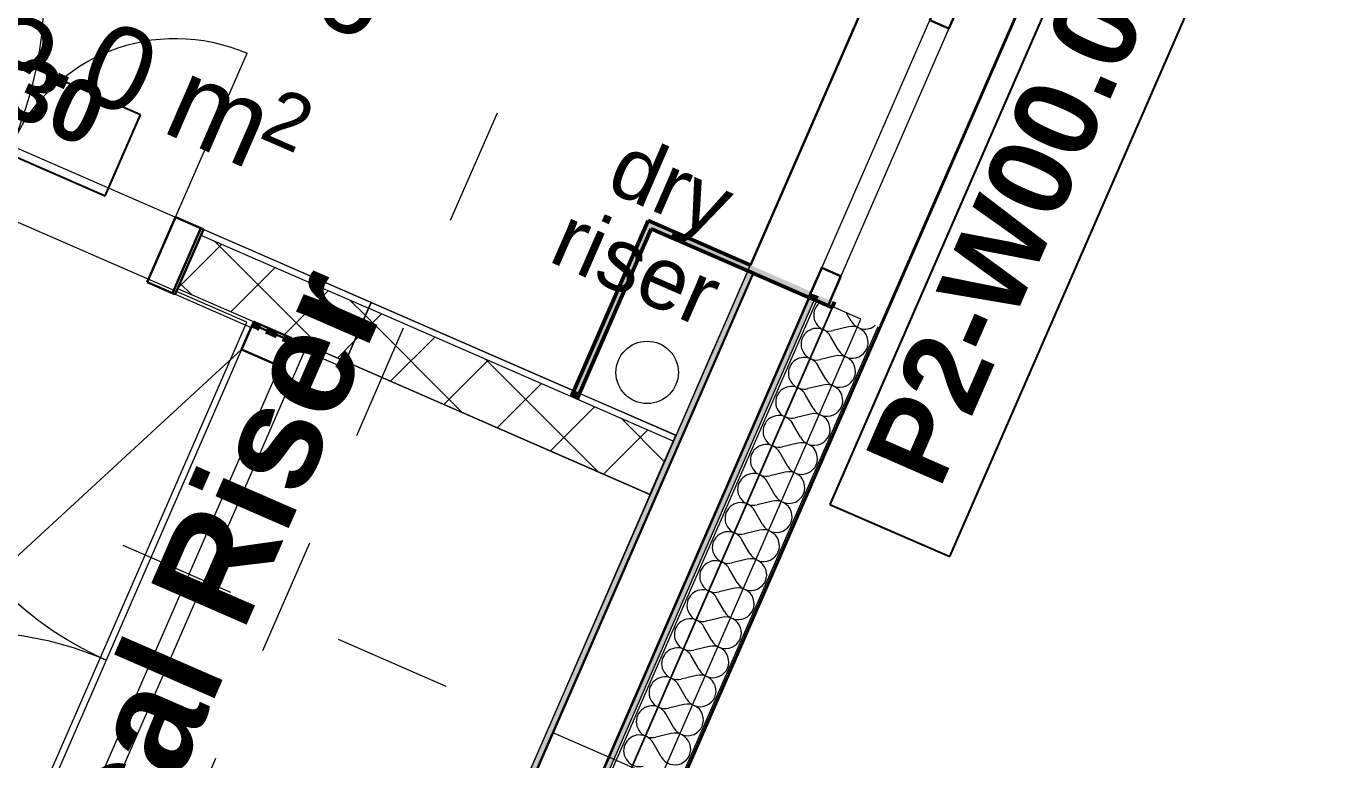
# Model space of a CAD drawing. Header units: millimetres. Extents: x -99530 to 90294, y -97212 to 56397.
# Drawn here: x 17093 to 20252, y -40118 to -38354 of the extents above; entities that cross this region are included whole.
import ezdxf
from ezdxf.enums import TextEntityAlignment as Align

# ---------------------------------------------------------------- set-up
doc = ezdxf.new("R2010")
doc.units = ezdxf.units.MM
doc.header["$MEASUREMENT"] = 0
doc.linetypes.add('Dashed', pattern=[564.444447, 282.222223, -282.222223])
doc.linetypes.add('Double Dashed', pattern=[1093.611073, 529.166651, -211.666656, 141.111112, -211.666656])
for name, color, linetype in [('A-25-M_Wall_Ext', 7, 'Continuous'), ('A-25-M_Wall_Int', 7, 'Continuous'), ('A-95-MC_Marker_Section_P2.Marker', 7, 'Continuous'), ('New_A-05-M_Gross_Int_Circulation', 7, 'Continuous'), ('New_A-05-M_Gross_Int_Plant', 7, 'Continuous'), ('New_A-15-MG_Structural_Grid_Phase_2', 7, 'Continuous'), ('New_A-20-M_Hard_Landscape', 7, 'Continuous'), ('New_A-25-M_Wall_Ext', 7, 'Continuous'), ('New_A-25-M_Wall_Int', 7, 'Continuous'), ('New_A-95-D_Dim_Grid.Dim', 7, 'Continuous'), ('New_ArchiCAD Door Markers', 7, 'Continuous'), ('New_ArchiCAD Doors', 7, 'Continuous'), ('New_ArchiCAD Window Markers', 7, 'Continuous'), ('New_ArchiCAD Windows', 7, 'Continuous')]:
    doc.layers.add(name, color=color, linetype=linetype)
for name, color, linetype, lineweight, true_color in [('A-25-M_Wall_Ext_Pen_No__107', 7, 'Continuous', 15, 0xa6a6a6), ('A-25-M_Wall_Ext_Pen_No__27', 7, 'Continuous', 50, 0x2a2a2a), ('A-25-M_Wall_Int_Pen_No__107', 7, 'Continuous', 15, 0xa6a6a6), ('A-25-M_Wall_Int_Pen_No__27', 7, 'Continuous', 50, 0x2a2a2a), ('New_A-05-M_Gross_Int_Circulation_Pen_No__74', 7, 'Continuous', 20, 0x606060), ('New_A-05-M_Gross_Int_Plant_Pen_No__74', 7, 'Continuous', 20, 0x606060), ('New_A-15-MG_Structural_Grid_Phase_2_Pen_No__222', 7, 'Continuous', 13, 0x65af33), ('New_A-20-M_Hard_Landscape_Pen_No__53', 7, 'Continuous', 35, 0x444444), ('New_A-25-M_Wall_Ext_Pen_No__107', 7, 'Continuous', 15, 0xa6a6a6), ('New_A-25-M_Wall_Int_Pen_No__107', 7, 'Continuous', 15, 0xa6a6a6), ('New_ArchiCAD Doors_Pen_No__43', 7, 'Continuous', 30, 0x444444), ('New_ArchiCAD Doors_Pen_No__63', 7, 'Continuous', 20, 0x606060), ('New_ArchiCAD Windows_Pen_No__23', 7, 'Continuous', 30, 0x2a2a2a), ('New_ArchiCAD Windows_Pen_No__43', 7, 'Continuous', 30, 0x444444)]:
    doc.layers.add(name, color=color, linetype=linetype, lineweight=lineweight, true_color=true_color)
for name, color, linetype, lineweight in [('A-25-M_Wall_Ext_Pen_No__87', 8, 'Continuous', 20), ('A-25-M_Wall_Int_Pen_No__1', 7, 'Continuous', 13), ('A-95-MC_Marker_Section_P2.Marker_Pen_No__1', 7, 'Continuous', 13), ('New_A-20-M_Roof_Pen_No__1', 7, 'Continuous', 13), ('New_A-25-M_Wall_Ext_Pen_No__1', 7, 'Continuous', 13), ('New_A-25-M_Wall_Int_Pen_No__1', 7, 'Continuous', 13), ('New_A-95-D_Dim_Grid.Dim_Pen_No__4', 7, 'Continuous', 20), ('New_A-95-P_Text_1_50_GA_Pen_No__1', 7, 'Continuous', 13), ('New_ArchiCAD Door Markers_Pen_No__1', 7, 'Continuous', 13), ('New_ArchiCAD Door Markers_Pen_No__5', 7, 'Continuous', 25), ('New_ArchiCAD Doors_Pen_No__1', 7, 'Continuous', 13), ('New_ArchiCAD Window Markers_Pen_No__1', 7, 'Continuous', 13), ('New_ArchiCAD Window Markers_Pen_No__5', 7, 'Continuous', 25), ('New_ArchiCAD Windows_Pen_No__1', 7, 'Continuous', 13), ('New_ArchiCAD Windows_Pen_No__83', 8, 'Continuous', 20), ('New_ArchiCAD Zone Stamps_Pen_No__6', 7, 'Continuous', 35), ('New_ArchiCAD Zone Stamps_Pen_No__9', 7, 'Continuous', 13)]:
    doc.layers.add(name, color=color, linetype=linetype, lineweight=lineweight)
doc.styles.add('GENERATED_STYLE_1', font='')
doc.styles.add('GENERATED_STYLE_2', font='')
doc.styles.add('GENERATED_STYLE_3', font='')
doc.styles.add('GENERATED_STYLE_4', font='')
doc.styles.get('GENERATED_STYLE_1').set_extended_font_data('Arial', bold=True)
doc.styles.get('GENERATED_STYLE_2').set_extended_font_data('Swis721 BT', bold=True)
doc.styles.get('GENERATED_STYLE_3').set_extended_font_data('Arial')
doc.styles.get('GENERATED_STYLE_4').set_extended_font_data('Swis721 BT')
doc.dimstyles.new('GENERATED_STYLE__2', dxfattribs={"dimtxt": 300, "dimasz": 95, "dimexe": 0.18, "dimexo": 0, "dimgap": 0.09, "dimtad": 1, "dimdec": 0, "dimzin": 0, "dimdsep": 46, "dimtxsty": 'GENERATED_STYLE_4', "dimblk": 'ARROWHEAD_2', "dimblk1": 'ARROWHEAD_2', "dimblk2": 'ARROWHEAD_2', "dimcen": 0.09, "dimclrd": 7, "dimclre": 7, "dimclrt": 7, "dimadec": 0, "dimazin": 0, "dimtfac": 1, "dimtdec": 4, "dimtmove": 0, "dimatfit": 3, "dimfxl": 1, "dimtolj": 1, "dimtzin": 0, "dimarcsym": 0})
pattern_1 = [(0, (0, 0), (0, 173.2051), [0, -100]), (0, (50, 86.6), (0, 173.2051), [0, -100])]
pattern_2 = [(336.4404, (0, 0), (69.2305, 158.76755), [0, -100]), (336.4404, (80.45, 59.4), (69.2305, 158.76755), [0, -100])]
pattern_3 = [(45, (0, 0), (-91.92388, 91.92388), []), (135, (0, 0), (91.92388, 91.92388), [])]
pattern_4 = [(156.4404, (0, 0), (69.2305, 158.76755), [0, -100]), (156.4404, (-80.45, -59.4), (69.2305, 158.76755), [0, -100])]

# ---------------------------------------------------------------- blocks, each defined once
blk = doc.blocks.new('Mesh_3_1', base_point=(11792.7, -55938.3))
at = {"layer": 'New_A-20-M_Hard_Landscape_Pen_No__53', "linetype": 'Continuous', "flags": 128}
blk.add_lwpolyline([(11792.7, -55938.3), (14359.3, -57057.5), (15158.7, -55224.2), (25027.4, -32592.2), (25826.6, -30759.4), (23260, -29640.2), (22460.6, -31473.5), (12592.1, -54105)], close=True, dxfattribs=at)
blk = doc.blocks.new('Wall_37_1', base_point=(12413.8, -53650.9))
at = {"layer": 'A-25-M_Wall_Ext_Pen_No__107', "linetype": 'Continuous'}
for points in [[(18839.1, -38946.9), (18827.3, -38942.7), (18838.7, -38947.7)], [(18841.5, -38948.9), (18841.9, -38947.9), (18839.1, -38946.9), (18838.7, -38947.7)], [(18973.5, -39006.4), (18977.8, -38996.5), (18841.9, -38947.9), (18841.5, -38948.9)], [(18976.2, -39007.6), (18980.6, -38997.5), (18977.8, -38996.5), (18973.5, -39006.4)], [(18987.2, -39012.4), (18992, -39001.5), (18980.6, -38997.5), (18976.2, -39007.6)], [(18992.7, -39014.8), (18997.6, -39003.6), (18992, -39001.5), (18987.2, -39012.4)], [(18997.6, -39003.6), (18992.7, -39014.8), (19029.4, -39030.8), (19035.4, -39017.1)]]:
    blk.add_hatch(color=256, dxfattribs=at).paths.add_polyline_path(points)
at = {"layer": 'A-25-M_Wall_Ext_Pen_No__27', "linetype": 'Continuous'}
for p, q in [((18838.7, -38947.7), (18827.3, -38942.7)), ((18841.5, -38948.9), (18838.7, -38947.7)), ((18841.5, -38948.9), (18973.5, -39006.4)), ((18973.5, -39006.4), (18976.2, -39007.6)), ((18976.2, -39007.6), (18987.2, -39012.4)), ((18987.2, -39012.4), (18992.7, -39014.8)), ((18992.7, -39014.8), (19029.4, -39030.8))]:
    blk.add_line(p, q, dxfattribs=at)
at = {"layer": 'A-25-M_Wall_Ext_Pen_No__27', "linetype": 'Continuous', "flags": 128}
blk.add_lwpolyline([(19035.4, -39017.1), (19029.4, -39030.8)], dxfattribs=at)
at = {"layer": 'A-25-M_Wall_Ext_Pen_No__87', "linetype": 'Continuous', "flags": 128}
for points in [[(18827.3, -38942.7), (12413.8, -53650.9)], [(12527.7, -53941.1), (19029.4, -39030.8)]]:
    blk.add_lwpolyline(points, dxfattribs=at)
blk = doc.blocks.new('Corridor 01-Ground_INB 0350_28_1', base_point=(3443.2, -36782))
at = {"layer": 'New_A-05-M_Gross_Int_Circulation_Pen_No__74', "linetype": 'Continuous'}
for p, q in [((17622.8, -39065.8), (16003.8, -38359.9)), ((16725.9, -41122.7), (17622.8, -39065.8))]:
    blk.add_line(p, q, dxfattribs=at)
at = {"layer": 'New_ArchiCAD Zone Stamps_Pen_No__6'}
for tag, height, style, p in [('ROOM_NAME', 250, 'GENERATED_STYLE_1', (2435.8, -35146.3)), ('zoneNameLine2', 250, 'GENERATED_STYLE_1', (2247.4, -35578.4)), ('ROOM_NUMBER', 200, 'GENERATED_STYLE_3', (2059, -35999.1)), ('measuredAreaCode', 200, 'GENERATED_STYLE_3', (1901.9, -36359.2)), ('DUMMY_649', 200, 'GENERATED_STYLE_3', (2209.3, -36493.3)), ('DUMMY_650', 200, 'GENERATED_STYLE_3', (2698.7, -36706.6)), ('DUMMY_651', 133.3, 'GENERATED_STYLE_3', (2978, -36813.2))]:
    blk.add_attdef(tag, text='', height=height, rotation=336.4404, dxfattribs=dict(at, style=style)).set_placement(p, align=Align.TOP_LEFT)
blk = doc.blocks.new('Stair 05 Lobby_INB 0356_59_1', base_point=(17922.6, -38360.7))
at = {"layer": 'New_A-05-M_Gross_Int_Circulation_Pen_No__74', "linetype": 'Continuous'}
for p, q in [((18664.3, -39316.4), (19357.5, -37726.7)), ((16068.8, -38210.9), (18654.7, -39338.4)), ((18654.7, -39338.4), (18664.3, -39316.4))]:
    blk.add_line(p, q, dxfattribs=at)
at = {"layer": 'New_ArchiCAD Zone Stamps_Pen_No__9'}
for tag, height, style, p in [('ROOM_NAME', 250, 'GENERATED_STYLE_1', (17299.1, -36892.4)), ('zoneNameLine2', 250, 'GENERATED_STYLE_1', (17110.7, -37324.5)), ('ROOM_NUMBER', 200, 'GENERATED_STYLE_3', (16922.3, -37745.2)), ('measuredAreaCode', 200, 'GENERATED_STYLE_3', (16765.3, -38105.3)), ('ROOM_HOLES_PRM', 200, 'GENERATED_STYLE_3', (17072.7, -38239.4)), ('DUMMY_649', 200, 'GENERATED_STYLE_3', (17422.2, -38391.8)), ('DUMMY_650', 133.3, 'GENERATED_STYLE_3', (17701.5, -38498.3))]:
    blk.add_attdef(tag, text='', height=height, rotation=336.4404, dxfattribs=dict(at, style=style)).set_placement(p, align=Align.TOP_LEFT)
blk = doc.blocks.new('Electrical Riser_INB 0355_82_1', base_point=(18056.7, -40399.7))
at = {"layer": 'New_A-05-M_Gross_Int_Plant_Pen_No__74', "linetype": 'Continuous'}
for p, q in [((17767.9, -39120.9), (16926.9, -41049.4)), ((18592.7, -39480.5), (17767.9, -39120.9)), ((17751.8, -41409.1), (18592.7, -39480.5))]:
    blk.add_line(p, q, dxfattribs=at)
at = {"layer": 'New_ArchiCAD Zone Stamps_Pen_No__9'}
for tag, height, style, p in [('ROOM_NAME', 250, 'GENERATED_STYLE_1', (16724.3, -41227.3)), ('measuredAreaCode', 200, 'GENERATED_STYLE_3', (17516.5, -41561.4)), ('ROOM_NUMBER', 200, 'GENERATED_STYLE_3', (17156.4, -41404.3)), ('DUMMY_650', 200, 'GENERATED_STYLE_3', (17803, -40904.4)), ('DUMMY_651', 133.3, 'GENERATED_STYLE_3', (17924.7, -40609.9)), ('DUMMY_649', 200, 'GENERATED_STYLE_3', (17650.5, -41254))]:
    blk.add_attdef(tag, text='', height=height, rotation=66.4404, dxfattribs=dict(at, style=style)).set_placement(p, align=Align.TOP_LEFT)
blk = doc.blocks.new('*X538')
at = {"layer": 'New_A-25-M_Wall_Ext_Pen_No__107', "linetype": 'Continuous'}
for p, q in [((19075.4, -39063.5), (19063.8, -39043.1)), ((19069.3, -39077.5), (19032.2, -39086.2)), ((19044.9, -39133.3), (19026.1, -39100.2)), ((19014.5, -39203.2), (18995.7, -39170)), ((19038.9, -39147.3), (19001.8, -39156.1)), ((18984, -39273), (18965.2, -39239.9)), ((19008.4, -39217.1), (18971.3, -39225.9)), ((18977.9, -39287), (18940.9, -39295.7)), ((18953.6, -39342.8), (18934.8, -39309.7)), ((18947.5, -39356.8), (18910.4, -39365.6)), ((18923.1, -39412.7), (18904.3, -39379.6)), ((18917, -39426.7), (18880, -39435.4)), ((18892.7, -39482.5), (18873.9, -39449.4)), ((18862.2, -39552.4), (18843.4, -39519.2)), ((18886.6, -39496.5), (18849.5, -39505.3)), ((18831.8, -39622.2), (18813, -39589.1)), ((18856.1, -39566.3), (18819.1, -39575.1)), ((18825.7, -39636.2), (18788.6, -39644.9)), ((18801.3, -39692), (18782.5, -39658.9)), ((18795.2, -39706), (18758.2, -39714.8)), ((18770.9, -39761.9), (18752.1, -39728.7)), ((18764.8, -39775.8), (18727.7, -39784.6)), ((18740.4, -39831.7), (18721.6, -39798.6)), ((18710, -39901.6), (18691.2, -39868.4)), ((18734.3, -39845.7), (18697.2, -39854.5)), ((18703.9, -39915.5), (18666.8, -39924.3)), ((18679.5, -39971.4), (18660.7, -39938.3)), ((18673.4, -39985.4), (18636.3, -39994.1)), ((18649, -40041.2), (18630.2, -40008.1)), ((18643, -40055.2), (18605.9, -40064)), ((18618.6, -40111.1), (18599.8, -40077.9))]:
    blk.add_line(p, q, dxfattribs=at)
for centre, start, end in [((19023.5, -39049.2), 121.7898, 156.4404), ((19023.5, -39049.2), 156.4404, 283.3103), ((18993, -39119), 29.5705, 156.4404), ((19078.1, -39114.5), 209.5705, 103.3103), ((19108.5, -39044.7), 209.5705, 310.882), ((18993, -39119), 156.4404, 283.3103), ((19047.6, -39184.4), 209.5705, 103.3103), ((18962.6, -39188.8), 156.4404, 283.3103), ((18962.6, -39188.8), 29.5705, 156.4404), ((18932.1, -39258.7), 29.5705, 156.4404), ((19017.2, -39254.2), 209.5705, 103.3103), ((18932.1, -39258.7), 156.4404, 283.3103), ((18901.7, -39328.5), 29.5705, 156.4404), ((18986.7, -39324), 209.5705, 103.3103), ((18901.7, -39328.5), 156.4404, 283.3103), ((18871.2, -39398.3), 29.5705, 156.4404), ((18956.3, -39393.9), 209.5705, 103.3103), ((18871.2, -39398.3), 156.4404, 283.3103), ((18840.7, -39468.2), 29.5705, 156.4404), ((18925.8, -39463.7), 209.5705, 103.3103), ((18840.7, -39468.2), 156.4404, 283.3103), ((18810.3, -39538), 156.4404, 283.3103), ((18810.3, -39538), 29.5705, 156.4404), ((18895.4, -39533.6), 209.5705, 103.3103), ((18779.8, -39607.9), 29.5705, 156.4404), ((18864.9, -39603.4), 209.5705, 103.3103), ((18779.8, -39607.9), 156.4404, 283.3103), ((18749.4, -39677.7), 29.5705, 156.4404), ((18834.4, -39673.2), 209.5705, 103.3103), ((18749.4, -39677.7), 156.4404, 283.3103), ((18718.9, -39747.5), 29.5705, 156.4404), ((18804, -39743.1), 209.5705, 103.3103), ((18718.9, -39747.5), 156.4404, 283.3103), ((18773.5, -39812.9), 209.5705, 103.3103), ((18688.5, -39817.4), 156.4404, 283.3103), ((18688.5, -39817.4), 29.5705, 156.4404), ((18658, -39887.2), 156.4404, 283.3103), ((18658, -39887.2), 29.5705, 156.4404), ((18743.1, -39882.8), 209.5705, 103.3103), ((18627.6, -39957.1), 29.5705, 156.4404), ((18712.6, -39952.6), 209.5705, 103.3103), ((18627.6, -39957.1), 156.4404, 283.3103), ((18597.1, -40026.9), 29.5705, 156.4404), ((18682.2, -40022.4), 209.5705, 103.3103), ((18597.1, -40026.9), 156.4404, 283.3103), ((18566.7, -40096.7), 29.5705, 156.4404), ((18651.7, -40092.3), 209.5705, 103.3103), ((18566.7, -40096.7), 156.4404, 283.3103)]:
    blk.add_arc(centre, 38.1, start, end, dxfattribs=at)
blk = doc.blocks.new('Window 19_2')
at = {"layer": 'New_ArchiCAD Windows_Pen_No__1', "linetype": 'Continuous'}
for p, q in [((-400, 0), (-400, -29.5)), ((400, 0), (400, -29.5)), ((-400, -29.5), (-400, -35.5)), ((400, -29.5), (400, -35.5)), ((-400, -35.5), (-400, -47.5)), ((-400, -47.5), (-400, -50)), ((400, -35.5), (400, -47.5)), ((400, -47.5), (400, -50))]:
    blk.add_line(p, q, dxfattribs=at)
at = {"layer": 'New_ArchiCAD Windows_Pen_No__23', "linetype": 'Continuous'}
for p, q in [((-395.5, 135), (395.5, 135)), ((-387.5, -210), (387.5, -210))]:
    blk.add_line(p, q, dxfattribs=at)
at = {"layer": 'New_ArchiCAD Windows_Pen_No__43', "linetype": 'Continuous'}
for p, q in [((-400, 0), (-325, 0)), ((-325, 0), (-325, -50)), ((325, -50), (325, 0)), ((325, 0), (400, 0)), ((-325, -50), (-400, -50)), ((400, -50), (325, -50))]:
    blk.add_line(p, q, dxfattribs=at)
at = {"layer": 'New_ArchiCAD Windows_Pen_No__83', "linetype": 'Continuous'}
for p, q in [((-325, 0), (325, 0)), ((325, -50), (-325, -50))]:
    blk.add_line(p, q, dxfattribs=at)
blk = doc.blocks.new('Window Stamp 18_2')
at = {"layer": 'New_ArchiCAD Window Markers_Pen_No__5', "linetype": 'Continuous'}
for p, q in [((838.5, -405), (-838.5, -405)), ((-838.5, -405), (-838.5, -719.3)), ((838.5, -719.3), (838.5, -405)), ((-838.5, -719.3), (838.5, -719.3)), ((-838.5, -719.3), (838.5, -719.3))]:
    blk.add_line(p, q, dxfattribs=at)
at = {"layer": 'New_ArchiCAD Window Markers_Pen_No__1', "style": 'GENERATED_STYLE_1'}
blk.add_attdef('AC_WIDO_ID', text='', height=200, dxfattribs=at).set_placement((-762.3, -654.1), align=Align.BOTTOM_LEFT)
blk = doc.blocks.new('Wall_102_1', base_point=(12413.8, -53650.9))
at = {"layer": 'A-25-M_Wall_Ext_Pen_No__107', "linetype": 'Continuous'}
blk.add_hatch(color=256, dxfattribs=at).paths.add_polyline_path([(18827.3, -38942.7), (18838.7, -38947.7), (18839.7, -38945.4), (18828.3, -38940.4)])
at = {"layer": 'New_A-25-M_Wall_Ext_Pen_No__107', "linetype": 'Continuous'}
for points in [[(18827.3, -38942.7), (17648.8, -41645.2), (17660.3, -41650.2), (18838.7, -38947.7)], [(18833.3, -38928.9), (18828.3, -38940.4), (18839.7, -38945.4), (18974.9, -39004.4), (18979.9, -38992.9)], [(18833.3, -38928.9), (18828.3, -38940.4), (18839.7, -38945.4), (18974.9, -39004.4), (18979.9, -38992.9)], [(18977.2, -39005.4), (17797.8, -41710.2), (17808.8, -41715), (18988.2, -39010.1)]]:
    blk.add_hatch(color=256, dxfattribs=at).paths.add_polyline_path(points)
at = {"layer": 'New_A-25-M_Wall_Ext_Pen_No__107', "linetype": 'Continuous', "lineweight": 0, "true_color": 0x535353}
for points in [[(18839.7, -38945.4), (17660.3, -41650.2), (17663, -41651.4), (18842.5, -38946.6)], [(18974.5, -39004.2), (17795, -41709), (17797.8, -41710.2), (18977.2, -39005.4), (18974.9, -39004.4)]]:
    blk.add_hatch(color=251, dxfattribs=at).paths.add_polyline_path(points)
at = {"layer": 'New_A-25-M_Wall_Ext_Pen_No__107', "linetype": 'Continuous'}
h = blk.add_hatch(dxfattribs=at)
h.set_pattern_fill('Plaster_0001', color=256, style=0, pattern_type=2)
h.set_pattern_definition(pattern_1)
h.paths.add_polyline_path([(19144.5, -39078.3), (19146.3, -39074.2), (19022.6, -39020.2), (19020.8, -39024.3), (19140.4, -39076.5)])
h = blk.add_hatch(dxfattribs=at)
h.set_pattern_fill('Plaster_0001', color=256, style=0, pattern_type=2)
h.set_pattern_definition(pattern_1)
h.paths.add_polyline_path([(19144.5, -39078.3), (19146.3, -39074.2), (19022.6, -39020.2), (19020.8, -39024.3), (19140.4, -39076.5)])
h = blk.add_hatch(dxfattribs=at)
h.set_pattern_fill('Plaster_0001', color=256, style=0, pattern_type=2)
h.set_pattern_definition(pattern_1)
h.paths.add_polyline_path([(19140.4, -39076.5), (17960.9, -41781.3), (17965.1, -41783.1), (19144.5, -39078.3)])
at = {"layer": 'New_A-25-M_Wall_Ext_Pen_No__1', "linetype": 'Continuous'}
for p, q in [((18839.7, -38945.4), (17660.3, -41650.2)), ((17663, -41651.4), (18842.5, -38946.6)), ((17795, -41709), (18974.5, -39004.2)), ((17797.8, -41710.2), (18977.2, -39005.4)), ((17808.8, -41715), (18988.2, -39010.1)), ((17814.3, -41717.4), (18993.7, -39012.5)), ((17960.9, -41781.3), (19140.4, -39076.5))]:
    blk.add_line(p, q, dxfattribs=at)
at = {"layer": 'New_A-25-M_Wall_Ext_Pen_No__1', "linetype": 'Continuous', "flags": 128}
for points in [[(18827.3, -38942.7), (17648.8, -41645.2)], [(17965.1, -41783.1), (19144.5, -39078.3)]]:
    blk.add_lwpolyline(points, dxfattribs=at)
at = {"layer": 'New_A-25-M_Wall_Ext', "color": 250, "lineweight": 50, "true_color": 0x2a2a2a}
blk.add_blockref('*X538', (0, 0), dxfattribs=at)
at = {"layer": 'New_ArchiCAD Window Markers'}
ref = blk.add_blockref('Window Stamp 18_2', (18988.1, -38573.7), dxfattribs=dict(at, rotation=66.44041158399308))
ref.add_attrib('AC_WIDO_ID', 'P2-W00.022', dxfattribs={"layer": 'New_ArchiCAD Window Markers_Pen_No__1', "color": 7, "height": 200, "rotation": 66.4404, "style": 'GENERATED_STYLE_1'}).set_placement((19342.8, -39494.8), align=Align.BOTTOM_LEFT)
at = {"layer": 'New_ArchiCAD Windows', "color": 251, "linetype": 'Continuous', "lineweight": 20, "true_color": 0x606060, "zscale": 1000, "rotation": 246.4404115839931}
blk.add_blockref('Window 19_2', (19180.6, -38657.7), dxfattribs=at)
blk.add_blockref('Window 19_2', (19180.6, -38657.7), dxfattribs=at)
blk = doc.blocks.new('*X695')
at = {"layer": 'New_A-25-M_Wall_Int_Pen_No__107', "linetype": 'Continuous'}
blk.add_hatch(color=256, dxfattribs=at).paths.add_polyline_path([(17697.3, -39090.1), (17674.4, -39080.1), (17668.4, -39093.8), (17691.3, -39103.8)])
blk = doc.blocks.new('Double Door Asymmetric 19_11')
at = {"layer": 'New_ArchiCAD Doors_Pen_No__1', "linetype": 'Continuous'}
for p, q in [((-755, -15), (-755, 0)), ((755, -15), (755, 0)), ((-755, -155), (-755, -15)), ((755, -155), (755, -15)), ((-755, -170), (-755, -155)), ((755, -170), (755, -155))]:
    blk.add_line(p, q, dxfattribs=at)
at = {"layer": 'New_ArchiCAD Doors_Pen_No__43', "linetype": 'Continuous'}
for p, q in [((-748, 0), (-755, 0)), ((-755, 0), (-755, -170)), ((-682, 0), (-748, 0)), ((-748, 0), (-748, -170)), ((-682, -170), (-682, 0)), ((748, 0), (682, 0)), ((682, 0), (682, -170)), ((748, 0), (755, 0)), ((748, -170), (748, 0)), ((755, 0), (755, -170)), ((-748, -170), (-755, -170)), ((-748, -170), (-682, -170)), ((682, -170), (748, -170)), ((748, -170), (755, -170))]:
    blk.add_line(p, q, dxfattribs=at)
at = {"layer": 'New_ArchiCAD Doors_Pen_No__63', "linetype": 'Continuous'}
for p, q in [((682, 0), (682, 934)), ((-682, 0), (-682, 430))]:
    blk.add_line(p, q, dxfattribs=at)
for centre, radius, start, end in [((682, 0), 934, 90, 180), ((-682, 0), 430, 0, 90)]:
    blk.add_arc(centre, radius, start, end, dxfattribs=at)
blk = doc.blocks.new('Door Stamp 17_30')
at = {"layer": 'New_ArchiCAD Door Markers_Pen_No__5', "linetype": 'Continuous'}
for p, q in [((506.5, 191.8), (-470.6, 191.8)), ((-470.6, 191.8), (-470.6, -20)), ((506.5, -20), (506.5, 191.8)), ((-470.6, -20), (506.5, -20)), ((-470.6, -20), (506.5, -20))]:
    blk.add_line(p, q, dxfattribs=at)
at = {"layer": 'New_ArchiCAD Door Markers_Pen_No__1', "style": 'GENERATED_STYLE_2'}
blk.add_attdef('AC_WIDO_ID', text='', height=150, dxfattribs=at).set_placement((-411.8, 24.6), align=Align.BOTTOM_LEFT)
blk = doc.blocks.new('Wall_181_1', base_point=(15926.7, -38148.9))
at = {"layer": 'New_A-25-M_Wall_Int_Pen_No__107', "linetype": 'Continuous'}
h = blk.add_hatch(dxfattribs=at)
h.set_pattern_fill('Concrete_Block_0001', color=256, style=0, pattern_type=2)
h.set_pattern_definition(pattern_3)
h.paths.add_polyline_path([(17512.3, -38856.7), (17456.3, -38985), (17859.6, -39160.8), (17915.5, -39032.5)])
h = blk.add_hatch(dxfattribs=at)
h.set_pattern_fill('Plaster_0001', color=256, style=0, pattern_type=2)
h.set_pattern_definition(pattern_2)
h.paths.add_polyline_path([(17512.3, -38856.7), (17915.5, -39032.5), (17921.5, -39018.7), (17518.3, -38842.9)])
h = blk.add_hatch(dxfattribs=at)
h.set_pattern_fill('Plaster_0001', color=256, style=0, pattern_type=2)
h.set_pattern_definition(pattern_2)
h.paths.add_polyline_path([(17450.3, -38998.7), (17633.6, -39078.6), (17639.6, -39064.9), (17456.3, -38985)])
for points in [[(17653.3, -39070.9), (17639.6, -39064.9), (17633.6, -39078.6), (17647.3, -39084.6)], [(17731.2, -39104.9), (17717.5, -39098.9), (17711.5, -39112.6), (17725.2, -39118.6)]]:
    blk.add_hatch(color=256, dxfattribs=at).paths.add_polyline_path(points)
at = {"layer": 'New_A-25-M_Wall_Int_Pen_No__107', "linetype": 'Continuous', "lineweight": 0, "true_color": 0x535353}
for points in [[(17656.1, -39072.1), (17653.3, -39070.9), (17647.3, -39084.6), (17650.1, -39085.8)], [(17717.5, -39098.9), (17714.7, -39097.7), (17708.7, -39111.4), (17711.5, -39112.6)]]:
    blk.add_hatch(color=251, dxfattribs=at).paths.add_polyline_path(points)
at = {"layer": 'New_A-25-M_Wall_Int_Pen_No__107', "linetype": 'Continuous'}
h = blk.add_hatch(dxfattribs=at)
h.set_pattern_fill('Plaster_0001', color=256, style=0, pattern_type=2)
h.set_pattern_definition(pattern_2)
h.paths.add_polyline_path([(17725.2, -39118.6), (17853.6, -39174.6), (17859.6, -39160.8), (17731.2, -39104.9)])
at = {"layer": 'New_A-25-M_Wall_Int_Pen_No__1', "linetype": 'Continuous'}
for p, q in [((17456.3, -38985), (17512.3, -38856.7)), ((17512.3, -38856.7), (17518.3, -38842.9)), ((17512.3, -38856.7), (17915.5, -39032.5)), ((17450.3, -38998.7), (17456.3, -38985)), ((17456.3, -38985), (17859.6, -39160.8)), ((17639.6, -39064.9), (17633.6, -39078.6)), ((17653.3, -39070.9), (17647.3, -39084.6)), ((17650.1, -39085.8), (17656.1, -39072.1)), ((17668.4, -39093.8), (17674.4, -39080.1)), ((17691.3, -39103.8), (17697.3, -39090.1)), ((17708.7, -39111.4), (17714.7, -39097.7)), ((17711.5, -39112.6), (17717.5, -39098.9)), ((17725.2, -39118.6), (17731.2, -39104.9))]:
    blk.add_line(p, q, dxfattribs=at)
at = {"layer": 'New_A-25-M_Wall_Int_Pen_No__1', "linetype": 'Continuous', "flags": 128}
for points in [[(17921.5, -39018.7), (17518.3, -38842.9)], [(17450.3, -38998.7), (17633.6, -39078.6)], [(17915.5, -39032.5), (17921.5, -39018.7)], [(17859.6, -39160.8), (17915.5, -39032.5)], [(17725.2, -39118.6), (17853.6, -39174.6)], [(17853.6, -39174.6), (17859.6, -39160.8)]]:
    blk.add_lwpolyline(points, dxfattribs=at)
at = {"layer": 'New_A-25-M_Wall_Int', "color": 250, "lineweight": 50, "true_color": 0x2a2a2a}
blk.add_blockref('*X695', (0, 0), dxfattribs=at)
at = {"layer": 'New_ArchiCAD Door Markers'}
ref = blk.add_blockref('Door Stamp 17_30', (16826.2, -38541.1), dxfattribs=dict(at, rotation=336.4404115839911))
ref.add_attrib('AC_WIDO_ID', 'ID00.030', dxfattribs={"layer": 'New_ArchiCAD Door Markers_Pen_No__1', "color": 7, "height": 150, "rotation": 336.4404, "style": 'GENERATED_STYLE_2'}).set_placement((16440.8, -38350.1), align=Align.BOTTOM_LEFT)
at = {"layer": 'New_ArchiCAD Doors', "color": 251, "linetype": 'Continuous', "lineweight": 20, "true_color": 0x606060, "xscale": -1, "zscale": 1000, "rotation": 336.4404115839911}
blk.add_blockref('Double Door Asymmetric 19_11', (16826.2, -38541.1), dxfattribs=at)
blk = doc.blocks.new('Double Door 19_13')
at = {"layer": 'New_ArchiCAD Doors_Pen_No__1', "linetype": 'Continuous'}
for p, q in [((-887.5, 0), (-887.5, -15)), ((887.5, 0), (887.5, -15)), ((-887.5, -15), (-887.5, -18)), ((-887.5, -18), (-887.5, -38)), ((887.5, -15), (887.5, -18)), ((887.5, -18), (887.5, -38)), ((-887.5, -38), (-887.5, -63)), ((-887.5, -63), (-887.5, -82)), ((887.5, -38), (887.5, -63)), ((887.5, -63), (887.5, -82)), ((-887.5, -82), (-887.5, -85)), ((-887.5, -85), (-887.5, -100)), ((887.5, -82), (887.5, -85)), ((887.5, -85), (887.5, -100))]:
    blk.add_line(p, q, dxfattribs=at)
at = {"layer": 'New_ArchiCAD Doors_Pen_No__43', "linetype": 'Continuous'}
for p, q in [((-880.5, 0), (-887.5, 0)), ((-887.5, 0), (-887.5, -100)), ((-814.5, 0), (-880.5, 0)), ((-880.5, 0), (-880.5, -100)), ((-814.5, -100), (-814.5, 0)), ((880.5, 0), (814.5, 0)), ((814.5, 0), (814.5, -100)), ((880.5, 0), (887.5, 0)), ((880.5, -100), (880.5, 0)), ((887.5, 0), (887.5, -100)), ((-880.5, -100), (-887.5, -100)), ((-880.5, -100), (-814.5, -100)), ((814.5, -100), (880.5, -100)), ((880.5, -100), (887.5, -100))]:
    blk.add_line(p, q, dxfattribs=at)
at = {"layer": 'New_ArchiCAD Doors_Pen_No__63', "linetype": 'Continuous'}
for p, q in [((-814.5, 0), (-69.3, 328.8)), ((814.5, 0), (69.3, 328.8)), ((-814.5, 0), (814.5, 0)), ((814.5, -100), (-814.5, -100))]:
    blk.add_line(p, q, dxfattribs=at)
for centre, start, end in [((-814.5, 0), 0, 23.8122), ((814.5, 0), 156.1878, 180)]:
    blk.add_arc(centre, 814.5, start, end, dxfattribs=at)
blk = doc.blocks.new('Wall_182_1', base_point=(16890.3, -41033.4))
at = {"layer": 'New_A-25-M_Wall_Int_Pen_No__1', "linetype": 'Continuous'}
for p, q in [((17639.6, -39064.9), (17653.3, -39070.9)), ((17653.3, -39070.9), (17656.1, -39072.1)), ((17656.1, -39072.1), (17674.4, -39080.1)), ((17674.4, -39080.1), (17697.3, -39090.1)), ((17697.3, -39090.1), (17714.7, -39097.7)), ((17714.7, -39097.7), (17717.5, -39098.9)), ((17717.5, -39098.9), (17731.2, -39104.9))]:
    blk.add_line(p, q, dxfattribs=at)
at = {"layer": 'New_ArchiCAD Doors', "color": 251, "linetype": 'Continuous', "lineweight": 20, "true_color": 0x606060, "xscale": -1, "zscale": 1000, "rotation": 66.44041158399214}
blk.add_blockref('Double Door 19_13', (17284.8, -39878.4), dxfattribs=at)
blk = doc.blocks.new('Wall_295_1', base_point=(17859.6, -39160.8))
at = {"layer": 'A-25-M_Wall_Int_Pen_No__107', "linetype": 'Continuous'}
h = blk.add_hatch(dxfattribs=at)
h.set_pattern_fill('Plaster_0001', color=256, style=0, pattern_type=2)
h.set_pattern_definition(pattern_4)
h.paths.add_polyline_path([(18408.8, -39231.2), (17921.5, -39018.7), (17915.5, -39032.5), (18402.8, -39245)])
h = blk.add_hatch(dxfattribs=at)
h.set_pattern_fill('Concrete_Block_0001', color=256, style=0, pattern_type=2)
h.set_pattern_definition(pattern_3)
h.paths.add_polyline_path([(18647.8, -39351.8), (17915.5, -39032.5), (17859.6, -39160.8), (18591.8, -39480.1)])
blk.add_hatch(color=256, dxfattribs=at).paths.add_polyline_path([(18402.8, -39245), (18416.5, -39251), (18422.5, -39237.2), (18408.8, -39231.2)])
h = blk.add_hatch(dxfattribs=at)
h.set_pattern_fill('Plaster_0001', color=256, style=0, pattern_type=2)
h.set_pattern_definition(pattern_4)
h.paths.add_polyline_path([(18416.5, -39251), (18647.8, -39351.8), (18653.8, -39338), (18422.5, -39237.2)])
at = {"layer": 'A-25-M_Wall_Int_Pen_No__1', "linetype": 'Continuous'}
blk.add_line((18647.8, -39351.8), (17915.5, -39032.5), dxfattribs=at)
at = {"layer": 'A-25-M_Wall_Int_Pen_No__1', "linetype": 'Continuous', "flags": 128}
for points in [[(17921.5, -39018.7), (17859.6, -39160.8)], [(18408.8, -39231.2), (17921.5, -39018.7)], [(17859.6, -39160.8), (18591.8, -39480.1)], [(18653.8, -39338), (18422.5, -39237.2)], [(18591.8, -39480.1), (18653.8, -39338)]]:
    blk.add_lwpolyline(points, dxfattribs=at)
at = {"layer": 'A-25-M_Wall_Int_Pen_No__27', "linetype": 'Continuous'}
for p, q in [((18408.8, -39231.2), (18402.8, -39245)), ((18416.5, -39251), (18422.5, -39237.2))]:
    blk.add_line(p, q, dxfattribs=at)
blk = doc.blocks.new('Wall_385_1', base_point=(18360.6, -39379.3))
at = {"layer": 'A-25-M_Wall_Int_Pen_No__107', "linetype": 'Continuous'}
blk.add_hatch(color=256, dxfattribs=at).paths.add_polyline_path([(18422.5, -39237.2), (18595.1, -38841.5), (18587.4, -38821.7), (18408.8, -39231.2)])
at = {"layer": 'A-25-M_Wall_Int_Pen_No__27', "linetype": 'Continuous', "flags": 128}
for points in [[(18587.4, -38821.7), (18408.8, -39231.2)], [(18422.5, -39237.2), (18595.1, -38841.5)]]:
    blk.add_lwpolyline(points, dxfattribs=at)
blk = doc.blocks.new('Wall_386_1', base_point=(18595.1, -38841.5))
at = {"layer": 'A-25-M_Wall_Int_Pen_No__107', "linetype": 'Continuous'}
blk.add_hatch(color=256, dxfattribs=at).paths.add_polyline_path([(18595.1, -38841.5), (18827.3, -38942.7), (18833.3, -38928.9), (18587.4, -38821.7)])
at = {"layer": 'A-25-M_Wall_Int_Pen_No__27', "linetype": 'Continuous', "flags": 128}
for points in [[(18833.3, -38928.9), (18587.4, -38821.7)], [(18595.1, -38841.5), (18827.3, -38942.7)]]:
    blk.add_lwpolyline(points, dxfattribs=at)
blk = doc.blocks.new('Wall_435_1', base_point=(17851.6, -41733.6))
at = {"layer": 'A-25-M_Wall_Ext_Pen_No__87', "linetype": 'Continuous', "flags": 128}
for points in [[(19031, -39028.8), (17851.6, -41733.6)], [(19097, -39057.6), (19031, -39028.8)], [(17919.4, -41763.2), (19098.9, -39058.4)], [(19098.9, -39058.4), (19097, -39057.6)]]:
    blk.add_lwpolyline(points, dxfattribs=at)
blk = doc.blocks.new('Standard grid marker_37')
at = {"layer": 'New_A-15-MG_Structural_Grid_Phase_2_Pen_No__222', "linetype": 'Double Dashed'}
blk.add_line((7182, 0), (20268.4, 0), dxfattribs=at)
at = {"layer": 'New_A-15-MG_Structural_Grid_Phase_2_Pen_No__222', "style": 'GENERATED_STYLE_4'}
for tag, p in [('AC_MarkerText_1_0', (-500, 36.5)), ('AC_MarkerText_1_1', (27950.4, 36.5))]:
    blk.add_attdef(tag, text='', height=350, rotation=270, dxfattribs=at).set_placement(p, align=Align.MIDDLE_CENTER)
blk = doc.blocks.new('*D1920')
at = {"layer": 'New_A-95-D_Dim_Grid.Dim_Pen_No__4', "linetype": 'Continuous'}
for p, q in [((24204.7, -32649.2), (24119, -32533.1)), ((24161.9, -32591.2), (24186.3, -32535.2)), ((24247.8, -32628.7), (24075.9, -32553.7)), ((19925, -42307.6), (24161.9, -32591.2)), ((20011, -42345.1), (19839.1, -42270.2)), ((19882.2, -42249.6), (19967.9, -42365.7)), ((18805.9, -44874.2), (19925, -42307.6))]:
    blk.add_line(p, q, dxfattribs=at)
at = {"layer": 'New_A-95-D_Dim_Grid.Dim_Pen_No__4', "insert": (21729.6, -38019.1), "char_height": 300, "attachment_point": 7, "rotation": 66.4404, "style": 'GENERATED_STYLE_4'}
blk.add_mtext('\\A1;{\\fSwis721 BT|b0|i0|c0|p34;10,600}', dxfattribs=at)
blk = doc.blocks.new('ARROWHEAD_2')
at = {"color": 0, "linetype": 'Continuous', "lineweight": 0}
for p, q in [((-0.378, -0.655), (0.378, 0.655)), ((0, 0), (-1, 0))]:
    blk.add_line(p, q, dxfattribs=at)
blk = doc.blocks.new('Cutting Plane_2_1', base_point=(21934.2, -30055.5))
at = {"layer": 'A-95-MC_Marker_Section_P2.Marker_Pen_No__1', "linetype": 'Dashed'}
blk.add_line((21834.3, -30284.7), (9757.7, -57980.2), dxfattribs=at)
blk = doc.blocks.new('Cutting Plane_4_1', base_point=(-25330.5, -21002.6))
at = {"layer": 'A-95-MC_Marker_Section_P2.Marker_Pen_No__1', "linetype": 'Dashed'}
blk.add_line((-25101.3, -21102.5), (22391.9, -41811.9), dxfattribs=at)

msp = doc.modelspace()

# ---------------------------------------------------------------- linework, layer by layer
at = {"layer": 'New_A-20-M_Roof_Pen_No__1', "linetype": 'Continuous'}
msp.add_circle((18585.1, -39186.8), 75, dxfattribs=at)

# ---------------------------------------------------------------- block references
at = {"layer": 'A-25-M_Wall_Ext', "color": 250, "lineweight": 50, "true_color": 0x2a2a2a}
for name, p in [('Wall_37_1', (12413.8, -53650.9)), ('Wall_435_1', (17851.6, -41733.6))]:
    msp.add_blockref(name, p, dxfattribs=at)
at = {"layer": 'A-25-M_Wall_Int', "color": 250, "lineweight": 50, "true_color": 0x2a2a2a}
for name, p in [('Wall_385_1', (18360.6, -39379.3)), ('Wall_386_1', (18595.1, -38841.5)), ('Wall_295_1', (17859.6, -39160.8))]:
    msp.add_blockref(name, p, dxfattribs=at)
at = {"layer": 'A-95-MC_Marker_Section_P2.Marker'}
for name, p in [('Cutting Plane_4_1', (-25330.5, -21002.6)), ('Cutting Plane_2_1', (21934.2, -30055.5))]:
    msp.add_blockref(name, p, dxfattribs=at)
at = {"layer": 'New_A-05-M_Gross_Int_Circulation', "linetype": 'Continuous'}
msp.add_blockref('Corridor 01-Ground_INB 0350_28_1', (3443.2, -36782), dxfattribs=at)
ref = msp.add_blockref('Stair 05 Lobby_INB 0356_59_1', (17922.6, -38360.7), dxfattribs=at)
ref.add_attrib('ROOM_HOLES_PRM', '5.0', dxfattribs={"layer": 'New_ArchiCAD Zone Stamps_Pen_No__9', "color": 7, "height": 200, "rotation": 336.4404, "style": 'GENERATED_STYLE_3'}).set_placement((17072.7, -38239.4), align=Align.TOP_LEFT)
ref.add_attrib('ROOM_NUMBER', 'INB 0356', dxfattribs={"layer": 'New_ArchiCAD Zone Stamps_Pen_No__9', "color": 7, "height": 200, "rotation": 336.4404, "style": 'GENERATED_STYLE_3'}).set_placement((16922.3, -37745.2), align=Align.TOP_LEFT)
ref.add_attrib('DUMMY_649', ' m', dxfattribs={"layer": 'New_ArchiCAD Zone Stamps_Pen_No__9', "color": 7, "height": 200, "rotation": 336.4404, "style": 'GENERATED_STYLE_3'}).set_placement((17422.2, -38391.8), align=Align.TOP_LEFT)
ref.add_attrib('DUMMY_650', '2', dxfattribs={"layer": 'New_ArchiCAD Zone Stamps_Pen_No__9', "color": 7, "height": 133.3, "rotation": 336.4404, "style": 'GENERATED_STYLE_3'}).set_placement((17701.5, -38498.3), align=Align.TOP_LEFT)
at = {"layer": 'New_A-05-M_Gross_Int_Plant', "linetype": 'Continuous'}
ref = msp.add_blockref('Electrical Riser_INB 0355_82_1', (18056.7, -40399.7), dxfattribs=at)
ref.add_attrib('ROOM_NAME', 'Electrical Riser', dxfattribs={"layer": 'New_ArchiCAD Zone Stamps_Pen_No__9', "color": 7, "height": 250, "rotation": 66.4404, "style": 'GENERATED_STYLE_1'}).set_placement((16724.3, -41227.3), align=Align.TOP_LEFT)
at = {"layer": 'New_A-15-MG_Structural_Grid_Phase_2', "color": 8, "linetype": 'Continuous', "lineweight": 15, "zscale": 1000, "rotation": 66.44041158399293}
msp.add_blockref('Standard grid marker_37', (12025.6, -54541), dxfattribs=at)
at = {"layer": 'New_A-20-M_Hard_Landscape', "color": 49, "lineweight": 35, "true_color": 0x444444}
msp.add_blockref('Mesh_3_1', (11792.7, -55938.3), dxfattribs=at)
at = {"layer": 'New_A-25-M_Wall_Ext', "color": 250, "lineweight": 50, "true_color": 0x2a2a2a}
msp.add_blockref('Wall_102_1', (12413.8, -53650.9), dxfattribs=at)
at = {"layer": 'New_A-25-M_Wall_Int', "color": 250, "lineweight": 50, "true_color": 0x2a2a2a}
for name, p in [('Wall_181_1', (15926.7, -38148.9)), ('Wall_182_1', (16890.3, -41033.4))]:
    msp.add_blockref(name, p, dxfattribs=at)

# ---------------------------------------------------------------- texts
at = {"layer": 'New_A-95-P_Text_1_50_GA_Pen_No__1', "linetype": 'Continuous', "insert": (18674.5, -38667.9), "char_height": 150, "width": 698.589, "attachment_point": 2, "rotation": 336.4404, "line_spacing_factor": 0.845399, "style": 'GENERATED_STYLE_4'}
msp.add_mtext('\\A1;{\\fSwis721 BT|b0|i0|c0|p34;dry riser}', dxfattribs=at)

# ---------------------------------------------------------------- dimensions: what is measured, and where the dimension line sits
at = {"layer": 'New_A-95-D_Dim_Grid.Dim', "linetype": 'Continuous'}
dim = msp.add_linear_dim(base=(24161.9, -32591.2), p1=(17769.8, -41367.8), p2=(22006.6, -31651.4), angle=66.4404, dimstyle='GENERATED_STYLE__2', dxfattribs=at)
dim.commit()
dim.dimension.update_dxf_attribs({"geometry": '*D1920', "text_midpoint": (21850.9, -37365.6), "dimtype": 160, "text_rotation": 66.4404})

doc.saveas('drawing.dxf')
